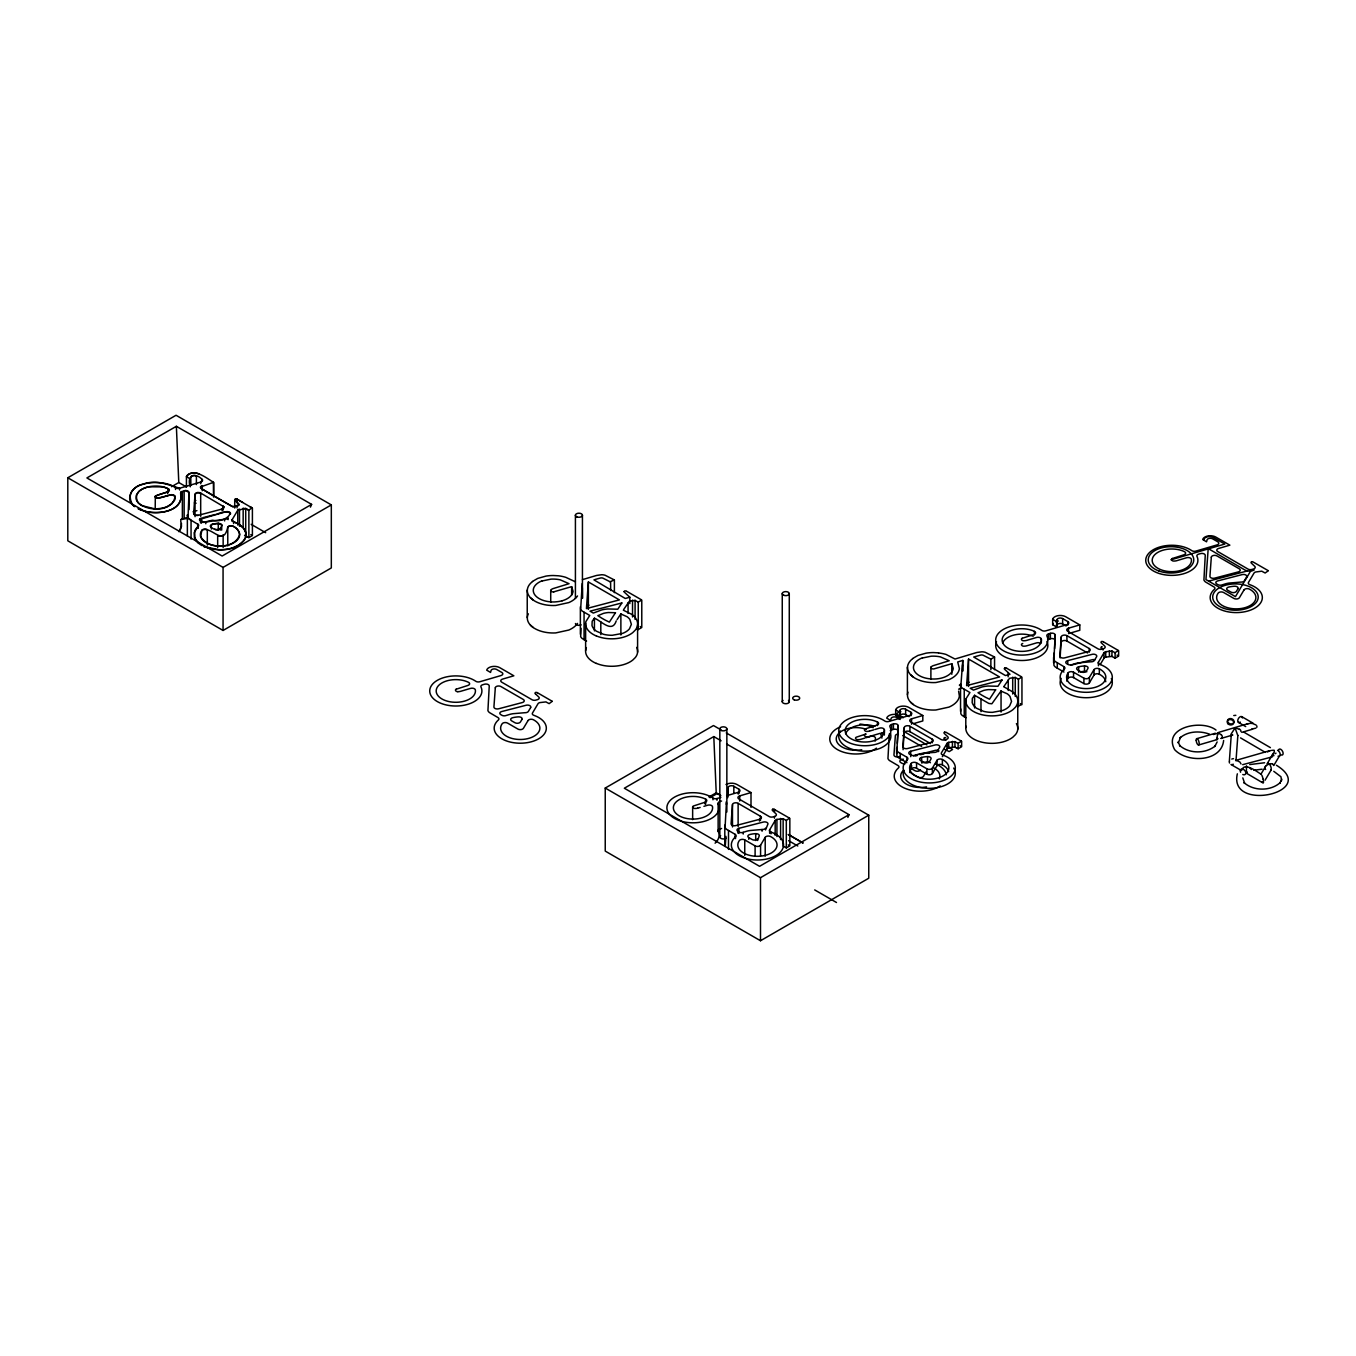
<?xml version="1.0" encoding="UTF-8"?>
<svg xmlns="http://www.w3.org/2000/svg" width="1356" height="1356" viewBox="0 0 1356 1356"><rect width="100%" height="100%" fill="white"/><g stroke="black" fill="none" stroke-linecap="round" stroke-linejoin="round"><path stroke-width="1.5" d="M190.281 486.787C186.196 475.346 195.688 471.973 202.417 479.77L200.756 482.058L179.551 488.262C168.178 484.719 155.33 479.295 142.905 484.295C132.515 485.668 123.718 499.805 134.871 506.635A26.086 15.052 0 0 1 132.447 504.466C120.091 481.482 163.296 477.668 175.517 487.787A3.305 1.915 0 0 0 179.551 488.262L179.551 489.974M244.707 535.467L245.707 535.874A25.764 14.882 0 0 0 247.08 536.654L248.877 537.603L252.402 535.569L252.402 508.11L236.622 498.991A6.526 3.763 0 0 0 235.978 498.923L234.724 499.517A3.458 2 0 0 0 235.249 500.432L238.826 505.025L232.69 506.635L213.672 495.94L213.57 482.312C206.909 478.515 193.552 467.023 186.433 476.668L186.416 487.279M550.722 602.301L550.722 590.538M930.894 679.373L930.894 667.593A2 1.153 0 0 1 931.148 666.847L931.267 666.745M1247.3 772.242L1246.401 772.598L1246.486 770.598M1237.808 735.613L1235.282 728.528M1229.333 761.496L1231.35 733.681L1234.858 728.257M1246.537 771.852L1246.418 773.208L1263.131 783.056M1237.859 735.291L1235.994 760.869M1263.538 782.463L1263.521 781.446M234.724 508.059L234.724 499.517L237.131 499.228M624.099 591.555L624.76 590.911A3.712 2.153 0 0 1 625.98 590.962M912.724 658.626A25.9 14.95 0 0 0 910.791 674.949A25.9 14.95 0 0 0 935.911 682.526L948.98 679.644A26.306 15.187 0 0 0 955.455 675.593A25.849 14.916 0 0 0 959.387 668.61L957.709 661.965L962.777 660.44L960.828 686.17A9.78 5.644 0 0 0 962.387 688.136L964.235 689.272A48.358 27.917 0 0 1 966.76 690.662L969.93 692.543L966.031 698.73M193.654 513.5L195.044 494.347L197.145 492.635L200.688 493.075L223.859 506.754L222.062 509.059L198.332 515.314L195.111 515.161L193.654 513.5A3.305 1.915 0 0 0 198.332 515.314M588.368 581.961L586.436 608.59L619.404 599.894L588.368 581.961L588.368 609.42M789.48 818.143L786.31 820.431L784.497 819.482A25.764 14.882 0 0 1 783.141 818.702L776.92 819.414A3.305 1.915 0 0 0 775.174 820.533L769.632 829.872A3.305 1.915 0 0 0 771.039 832.109A26.086 15.052 0 0 1 779.547 852.941A26.086 15.052 0 0 1 743.41 857.653A26.086 15.052 0 0 1 735.562 836.754A3.305 1.915 0 0 0 735.138 834.347L726.647 829.364A9.78 5.644 0 0 1 725.087 827.397L726.409 802.82A3.305 1.915 0 0 0 726.138 801.972M725.24 846.5L725.969 836.364M732.477 804.616L731.087 823.787A3.305 1.915 0 0 0 735.766 825.601L759.496 819.346A3.305 1.915 0 0 0 760.462 816.244L738.122 803.345A3.305 1.915 0 0 0 734.579 802.922A3.305 1.915 0 0 0 732.477 804.616L732.477 826.94M889.299 734.003L887.96 758.597A9.78 5.644 0 0 0 889.519 760.563L898.011 765.547A3.305 1.915 0 0 1 898.452 767.937A26.086 15.052 0 0 0 904.74 788.226A26.086 15.052 0 0 0 940.217 785.87M961.404 741.173L958.116 743.359L956.319 742.41A25.764 14.882 0 0 1 954.946 741.63L948.725 742.342A3.305 1.915 0 0 0 946.997 743.461L941.454 752.8A3.305 1.915 0 0 0 942.844 755.055A26.086 15.052 0 0 1 951.353 775.869A26.086 15.052 0 0 1 915.215 780.581A26.086 15.052 0 0 1 907.367 759.682A3.305 1.915 0 0 0 906.944 757.292L898.452 752.309A9.78 5.644 0 0 1 896.892 750.343L898.231 725.748A3.305 1.915 0 0 0 893.401 723.968L891.604 724.511A3.305 1.915 0 0 0 889.943 726.714A26.086 15.052 0 0 1 861.857 745.647A26.086 15.052 0 0 1 841.805 723.562A26.086 15.052 0 0 1 884.773 721.002A3.305 1.915 0 0 0 888.79 721.477L910.012 715.273A3.305 1.915 0 0 0 910.842 712.222L905.638 709.222A3.305 1.915 0 0 0 902.282 708.747A3.305 1.915 0 0 0 900.045 710.273L899.52 717.561L895.655 715.341L895.672 709.883A7.729 4.458 0 0 1 900.909 706.323A7.729 4.458 0 0 1 908.774 707.408L922.809 715.527L922.809 720.934L913.402 723.68M906.944 762.699L898.452 757.699A9.78 5.644 0 0 1 896.892 755.75L897.045 747.376M897.333 743.325L898.231 725.748M904.283 727.562L902.893 746.715A3.305 1.915 0 0 0 907.571 748.529L931.318 742.274A3.305 1.915 0 0 0 932.284 739.19L909.927 726.291A3.305 1.915 0 0 0 906.384 725.85A3.305 1.915 0 0 0 904.283 727.562L903.079 749.715M968.54 659.033L966.608 685.644L999.575 676.949L968.54 659.033L968.54 686.492M1118.276 650.439L1115.107 652.728L1113.293 651.778A25.764 14.882 0 0 1 1111.937 650.999L1105.716 651.711A3.305 1.915 0 0 0 1103.97 652.829L1098.428 662.169A3.305 1.915 0 0 0 1099.835 664.423A26.086 15.052 0 0 1 1108.344 685.238A26.086 15.052 0 0 1 1072.206 689.95A26.086 15.052 0 0 1 1064.358 669.05A3.305 1.915 0 0 0 1063.935 666.66L1055.443 661.66A9.78 5.644 0 0 1 1053.883 659.711L1055.205 635.116A3.305 1.915 0 0 0 1050.375 633.337L1048.595 633.879A3.305 1.915 0 0 0 1046.934 636.066A26.086 15.052 0 0 1 1018.848 655.016A26.086 15.052 0 0 1 998.796 632.93A26.086 15.052 0 0 1 1041.747 630.37A3.305 1.915 0 0 0 1045.781 630.845L1066.986 624.641A3.305 1.915 0 0 0 1067.833 621.59L1062.629 618.573A3.305 1.915 0 0 0 1059.273 618.116A3.305 1.915 0 0 0 1057.019 619.641L1056.51 626.93L1052.646 624.709L1052.663 619.251A7.729 4.458 0 0 1 1057.9 615.692A7.729 4.458 0 0 1 1065.748 616.777L1079.8 624.896L1079.8 630.286L1068.511 633.591M1063.935 672.051L1055.443 667.067A9.78 5.644 0 0 1 1053.883 665.101L1054.324 652.694M1054.612 648.626L1055.205 635.116M1061.273 636.913L1059.883 656.084A3.305 1.915 0 0 0 1064.562 657.897L1088.292 651.643A3.305 1.915 0 0 0 1089.258 648.541L1066.918 635.642A3.305 1.915 0 0 0 1063.375 635.218A3.305 1.915 0 0 0 1061.273 636.913L1060.138 657.88M1208.179 548.926L1205.942 579.588L1235.452 596.64L1250.622 571.045M582.249 583.487L580.656 609.098A9.78 5.644 0 0 0 582.216 611.064L584.063 612.217A48.358 27.917 0 0 1 586.589 613.607L589.758 615.471L585.86 621.658A26.052 15.052 0 0 0 596.301 635.964M581.029 628.32L580.656 636.557A9.78 5.644 0 0 0 582.216 638.523L584.063 639.676A48.358 27.917 0 0 1 586.589 641.049M960.811 708.951L960.828 713.629A9.78 5.644 0 0 0 962.387 715.578L964.235 716.731A48.358 27.917 0 0 1 966.048 717.714M1267.165 764.106C1269.097 760.936 1272.657 769.072 1270.708 770.293M1217.146 741.952L1214.773 746.529L1215.417 745.834C1205.586 753.987 1188.992 753.987 1179.483 745.325L1180.144 746.054L1178.076 741.969L1178.313 742.952L1180.584 737.223L1179.957 737.935C1187.907 730.986 1200.026 730.647 1209.569 734.189M1241.011 763.97L1239.926 762.055L1235.536 759.902M155.211 509.348L155.313 496.279L158.686 494.737M1281.251 781.124L1281.742 779.09M1242.808 777.886L1244.639 783.31L1243.977 782.598C1253.656 791.277 1270.725 791.294 1280.335 782.514L1279.691 783.243L1281.488 780.158L1280.962 776.768L1273.776 771.31M739.037 793.514L739.037 789.294L733.833 786.277A3.305 1.915 0 0 0 730.477 785.819A3.305 1.915 0 0 0 728.223 787.344L727.714 797.684M895.672 709.883L899.52 712.154M895.655 715.341L895.672 715.29A7.729 4.458 0 0 1 900.909 711.731M899.52 717.561L900.045 710.273M1052.646 619.302L1056.51 621.523M1052.646 624.709L1052.663 624.641A7.729 4.458 0 0 1 1053.256 623.506M1056.51 626.93L1057.019 619.641M1203.806 540.23L1204.077 539.247A5.492 3.17 0 0 1 1207.806 536.722A5.492 3.17 0 0 1 1213.4 537.485L1224.79 544.061L1171.008 559.808M230.351 514.144A3.305 1.915 0 0 0 229.452 512.11A3.305 1.915 0 0 0 225.876 511.771L199.569 519.433L203.654 522.348L209.739 520.84A23.323 13.458 0 0 1 212.706 520.229C227.283 523.958 240.368 505.822 216.892 514.06M586.385 647.575L585.86 649.117A26.052 15.052 0 0 0 596.301 663.423M310.439 507.127L311.609 504.381L176.365 426.293L86.903 477.939L222.147 556.028L311.609 504.381M847.873 817.414L849.042 814.668L726.596 743.969M1237.35 773.818C1228.18 812.956 1320.134 792.09 1276.437 765.259M1274.25 751.173L1274.335 752.055A7.119 3.898 -62.4 0 0 1272.674 754.326L1272.572 756.106M1271.097 770.038L1265.046 780.225M1213.4 734.511L1217.959 733.206A5.56 4.407 32.5 0 1 1220.892 734.613M1256.876 727.257L1256.893 725.969M1217.959 733.206L1216.502 739.495M623.319 610.183L631.828 614.404A24.594 14.204 0 0 1 635.693 618.217L636.676 619.963A29.459 17.001 0 0 1 637.49 622.557L637.608 623.997A24.679 14.238 0 0 1 635.303 630.099L632.777 632.591A25.934 14.984 0 0 1 596.369 635.913M1003.779 686.729L1012 691.475A24.594 14.204 0 0 1 1015.864 695.272L1016.847 697.018A29.459 17.001 0 0 1 1017.661 699.628L1017.78 701.069A24.679 14.238 0 0 1 1015.475 707.171L1012.949 709.646A25.934 14.984 0 0 1 976.54 712.985A26.052 15.052 0 0 1 966.048 698.73M1267.267 763.564L1272.725 754.36M757.597 840.5L759.123 836.194A3.305 1.915 0 0 0 755.716 833.669A19.628 11.34 0 0 0 749.851 834.499A3.305 1.915 0 0 0 748.8 837.618L748.8 839.347M765.53 829.94L767.784 824.414A3.305 1.915 0 0 0 766.886 822.397A3.305 1.915 0 0 0 763.309 822.058L738.918 828.33A3.305 1.915 0 0 0 737.935 831.431L737.935 833.143M760.58 845.161L765.208 837.33A3.305 1.915 0 0 1 770.564 836.533A19.628 11.34 0 0 1 773.378 851.568A19.628 11.34 0 0 1 747.783 854.839A19.628 11.34 0 0 1 739.376 840.517A3.305 1.915 0 0 1 744.749 839.906L755.106 845.89A3.305 1.915 0 0 0 760.58 845.161L760.58 855.721M926.233 771.649L923.453 776.344A3.305 1.915 0 0 1 917.978 777.073L911.079 773.09M932.386 768.089L937.03 760.275A3.305 1.915 0 0 1 942.369 759.462A19.628 11.34 0 0 1 945.183 774.496A19.628 11.34 0 0 1 919.605 777.768A19.628 11.34 0 0 1 911.181 763.445A3.305 1.915 0 0 1 916.554 762.835L926.911 768.818A3.305 1.915 0 0 0 932.386 768.089L932.386 773.496A3.305 1.915 0 0 1 926.911 774.225L916.554 768.242A3.305 1.915 0 0 0 911.181 768.852A19.628 11.34 0 0 0 909.639 772.547M932.386 773.496L937.03 765.665L937.03 760.275M942.369 756.648L946.997 748.868A3.305 1.915 0 0 1 948.725 747.749L954.946 747.037A25.764 14.882 0 0 0 956.319 747.817M1089.377 677.458L1094.004 669.627A3.305 1.915 0 0 1 1099.343 668.83A19.628 11.34 0 0 1 1102.174 683.865A19.628 11.34 0 0 1 1076.579 687.136A19.628 11.34 0 0 1 1068.155 672.813A3.305 1.915 0 0 1 1073.545 672.203L1083.902 678.186A3.305 1.915 0 0 0 1089.377 677.458L1089.377 682.865A3.305 1.915 0 0 1 1083.902 683.594L1073.545 677.61A3.305 1.915 0 0 0 1068.155 678.22A19.628 11.34 0 0 0 1066.765 681.136M1089.377 682.865L1094.004 675.034L1094.004 669.627M1100.275 664.457L1103.97 658.236A3.305 1.915 0 0 1 1105.716 657.118L1111.937 656.406A25.764 14.882 0 0 0 1113.293 657.185L1115.107 658.135L1118.632 656.101L1118.632 650.694M1260.826 774.395L1265.334 766.784M1274.03 765.106L1279.674 755.58M623.726 609.454L629.37 601.216L635.083 600.369A25.764 14.882 0 0 0 636.456 601.149L638.252 602.098L641.778 600.064L641.778 627.523L638.252 629.557L636.642 628.709M1003.898 686.526L1009.542 678.288L1015.254 677.424A25.764 14.882 0 0 0 1016.627 678.203L1018.424 679.153L1021.949 677.119L1021.949 704.578L1017.627 706.188M617.082 619.624L620.54 614.387M616.217 620.929C612.166 633.642 601.047 620.641 594.42 618.217L592.182 621.268L591.996 625.506A21.255 12.272 0 0 0 596.301 631.15L603.42 634.269A20.594 11.882 0 0 0 612.302 635.269L622.607 633.388A19.221 11.102 0 0 0 629.506 628.76L631.371 624.353L629.845 619.421A21.289 12.289 0 0 0 627.082 616.709L620.828 613.963M1000.948 691.102L1007.254 693.78A21.289 12.289 0 0 1 1010.017 696.476L1011.542 701.425L1009.678 705.832A19.221 11.102 0 0 1 1002.779 710.459L992.473 712.341A20.594 11.882 0 0 1 983.592 711.341L976.473 708.222A21.255 12.272 0 0 1 972.167 702.561L972.354 698.323L974.591 695.289L988.846 703.442L991.863 703.798L1000.762 691.39M198.586 543.281L194.281 537.196L194.976 530.416A26.086 15.052 0 0 1 198.129 526.467L198.332 524.586L189.213 519.077A9.729 5.61 0 0 1 188.026 517.806L188.976 492.533L185.823 490.55L180.857 492.228C184.823 513.568 151.94 516.517 138.075 508.636L141.973 510.331M197.705 528.298L197.705 524.077A3.305 1.915 0 0 1 198.129 526.467L194.162 532.62L195.23 539.383A26.086 15.052 0 0 0 202.264 545.722M180.857 519.687L187.45 518.297M532.467 581.436L537.756 578.402L545.976 576.097A27.171 15.696 0 0 1 553.282 575.52L558.367 575.792A25.696 14.831 0 0 1 565.876 577.368L575.385 581.809M912.639 658.508L917.927 655.457L926.148 653.151A27.171 15.696 0 0 1 933.453 652.575L938.538 652.863M1217.163 739.562L1217.959 738.613L1217.027 738.376M67.8 477.77L176.06 415.258L331.322 504.907L331.322 567.944L223.062 630.455L67.8 540.807L67.8 477.77L223.062 567.401L331.322 504.907M171.534 486.702L178.789 482.533L186.026 486.702M610.03 581.741L614.387 579.961L614.387 592.64M726.274 732.935L868.755 815.193L868.755 878.23L760.496 940.742L605.234 851.093L605.234 788.056L713.493 725.545L720.799 729.765M721.104 740.8L713.798 736.579L624.336 788.226L759.58 866.315L849.042 814.668M708.968 796.989L716.222 792.802L719.833 794.904M710.002 797.684L717.205 793.531L720.85 795.633M1004.932 667.983L1004.271 668.576A3.458 2 0 0 0 1004.796 669.44L1010 674.322L1005.423 675.542L973.727 657.033L981.015 654.982A3.814 2.204 0 0 1 982.914 655.118L990.863 659.152L994.558 657.033L994.558 669.695M783.141 818.702L783.141 846.161A25.764 14.882 0 0 0 784.514 846.941L786.31 847.89L789.836 845.856L789.836 818.397M956.319 747.817L958.116 748.766L961.641 746.732L961.641 741.325M605.234 788.056L760.496 877.688L868.755 815.193M1247.045 724.053L1250.079 723.358A9.407 7.594 15.4 0 1 1252.876 723.612L1256.114 725.036M1255.91 728.138L1252.876 728.833A9.407 7.594 15.4 0 1 1251.91 728.833M158.991 494.635L167.619 491.957L169.161 489.567C159.652 482.041 129.108 486.651 138.143 502.703C147.923 511.907 172.737 512.161 175.094 496.432L171.839 494.686L157.347 498.194A2.034 1.17 0 0 1 156.109 497.872L155.584 497.432A3.949 2.288 0 0 1 155.347 497.11A2.729 1.576 0 0 1 155.211 496.686A2.119 1.22 0 0 1 155.313 496.279A1.949 1.119 0 0 1 155.635 495.923M1251.571 561.825L1250.978 562.452A3.458 2 0 0 0 1251.52 563.282L1254.741 566.333A3.305 1.915 0 0 1 1253.317 569.062L1251.757 569.486A3.305 1.915 0 0 1 1248.181 569.181L1217.637 551.485A3.305 1.915 0 0 1 1218.552 548.468L1229.841 545.163L1215.79 537.061A7.729 4.458 0 0 0 1207.942 535.959A7.729 4.458 0 0 0 1202.704 539.519L1206.552 541.807L1207.06 539.908A3.305 1.915 0 0 1 1209.298 538.383A3.305 1.915 0 0 1 1212.671 538.857L1217.874 541.858A3.305 1.915 0 0 1 1217.027 544.909L1195.822 551.112A3.305 1.915 0 0 1 1191.788 550.638A26.086 15.052 0 0 0 1148.837 553.214A26.086 15.052 0 0 0 1168.889 575.283A26.086 15.052 0 0 0 1196.975 556.35A3.305 1.915 0 0 1 1198.636 554.146L1200.416 553.621A3.305 1.915 0 0 1 1205.247 555.384L1203.925 579.978A9.78 5.644 0 0 0 1205.484 581.944L1213.959 586.928A3.305 1.915 0 0 1 1214.4 589.318A26.086 15.052 0 0 0 1222.231 610.234A26.086 15.052 0 0 0 1258.368 605.505A26.086 15.052 0 0 0 1249.876 584.69A3.305 1.915 0 0 1 1248.469 582.436L1254.012 573.096A3.305 1.915 0 0 1 1255.758 571.978L1261.826 571.181A25.764 14.882 0 0 0 1263.334 572.046L1265.131 572.995L1268.352 570.757M772.734 809.261L772.174 809.752A3.458 2 0 0 0 772.683 810.702L775.903 813.753A3.305 1.915 0 0 1 774.479 816.498L774.479 818.21M1101.53 646.965L1100.987 647.405A3.458 2 0 0 0 1101.479 648.405L1103.072 649.948M944.539 732.189L943.962 732.782A3.458 2 0 0 0 944.488 733.647L947.708 736.681A3.305 1.915 0 0 1 946.285 739.427L944.725 739.851A3.305 1.915 0 0 1 941.149 739.545L910.622 721.85A3.305 1.915 0 0 1 911.537 718.833L922.809 715.527M156.042 495.686L164.008 493.059M456.311 689.17L467.871 685.458A3.305 1.915 0 0 0 468.481 682.305A19.628 11.34 0 0 0 438.022 686.153A19.628 11.34 0 0 0 452.446 702.12A19.628 11.34 0 0 0 475.363 689.916A3.305 1.915 0 0 0 470.549 688.39L460.447 691.374A6.543 3.78 0 0 1 457.836 691.662M1022.271 638.269L1033.848 634.54A3.305 1.915 0 0 0 1034.442 631.388A19.628 11.34 0 0 0 1003.982 635.252A19.628 11.34 0 0 0 1018.407 651.219A19.628 11.34 0 0 0 1041.323 639.015L1041.323 642.608M1022.746 643.507L1022.271 643.676A2.22 1.288 0 0 0 1021.593 645.1A3.949 2.288 0 0 0 1021.814 645.422L1022.238 645.795A2 1.153 0 0 0 1023.577 646.185L1023.797 646.185A6.543 3.78 0 0 0 1026.424 645.897L1036.509 642.897A3.305 1.915 0 0 1 1040.679 643.439M865.755 734.138L865.281 734.308A2.22 1.288 0 0 0 864.603 735.732A3.949 2.288 0 0 0 864.823 736.054L865.247 736.427A2 1.153 0 0 0 866.603 736.817L866.806 736.817M542.247 580.944L551.028 579.131A20.679 11.933 0 0 1 560.214 579.826L569.045 583.69L553.011 588.623A6.543 3.78 0 0 0 551.129 589.69L550.977 589.792A2 1.153 0 0 0 550.756 590.64L551.028 591.063A3.949 2.288 0 0 0 551.367 591.352A2.22 1.288 0 0 0 553.807 591.877M922.419 657.999L931.199 656.202A20.679 11.933 0 0 1 940.386 656.88L949.217 660.745L933.182 665.677A6.543 3.78 0 0 0 931.301 666.762M737.935 831.431L739.088 832.092A3.305 1.915 0 0 0 743.224 832.33L747.173 831.109A23.323 13.458 0 0 1 750.139 830.516L762.072 829.499A3.305 1.915 0 0 0 765.53 828.228M594.962 579.52L600.844 577.91A3.814 2.204 0 0 1 602.742 578.063L609.844 581.656M593.911 579.86L625.252 598.471L629.828 597.25L629.828 603.59M201.654 521.806A3.305 1.915 0 0 0 205.79 522.043L224.638 519.212A3.305 1.915 0 0 0 228.096 517.941L228.096 519.653M959.336 685.153L960.963 684.661M164.805 492.804L167.619 491.957A3.305 1.915 0 0 0 168.212 488.804A19.628 11.34 0 0 0 162.601 486.889L148.974 486.787A19.628 11.34 0 0 0 138.939 491.431L136.346 495.126L136.125 499.127A19.628 11.34 0 0 0 142.075 505.703L154.618 508.788A19.628 11.34 0 0 0 166.958 506.686L171.788 503.839L174.619 500.178A19.628 11.34 0 0 0 175.094 496.432A3.305 1.915 0 0 0 170.28 494.906L164.618 496.601M582.436 579.639L595.979 575.622A11.509 6.644 0 0 1 596.962 575.385L601.64 574.741A7.644 4.407 0 0 1 605.064 575.232L614.387 579.961M562.062 600.81A20.255 11.696 0 0 0 567.113 598.759A19.374 11.187 0 0 0 570.622 596.115L571.435 595.165A20.306 11.712 0 0 0 573.063 591.352L571.639 586.656L553.79 591.826M922.385 657.83A20.035 11.56 0 0 0 914.503 671.169A20.035 11.56 0 0 0 934.809 679L936.708 678.898A19.374 11.187 0 0 0 942.234 677.881A20.255 11.696 0 0 0 947.285 675.813A19.374 11.187 0 0 0 950.793 673.169L951.607 672.237A20.306 11.712 0 0 0 953.234 668.406L951.81 663.711L933.962 668.898A2.22 1.288 0 0 1 931.555 668.406A3.949 2.288 0 0 1 931.199 668.118L930.928 667.711M865.925 734.037L856.348 737.172A2.22 1.288 0 0 0 855.67 738.579A3.949 2.288 0 0 0 855.89 738.918L856.314 739.274A2 1.153 0 0 0 857.67 739.664L857.873 739.664A6.543 3.78 0 0 0 860.501 739.393L864.925 738.071M1047.544 639.778A3.305 1.915 0 0 1 1048.595 639.269L1050.375 638.744A3.305 1.915 0 0 1 1055.205 640.524M958.607 689.153L960.777 688.509M890.231 730.698A3.305 1.915 0 0 1 891.604 729.918L893.401 729.375A3.305 1.915 0 0 1 898.231 731.155M884.468 732.223L882.671 732.765A3.305 1.915 0 0 0 881.01 734.969A26.086 15.052 0 0 1 881.909 738.139M703.934 806.328L707.713 805.193A3.305 1.915 0 0 1 712.527 806.718A19.628 11.34 0 0 1 689.611 818.922A19.628 11.34 0 0 1 675.203 802.955A19.628 11.34 0 0 1 705.645 799.091A3.305 1.915 0 0 1 705.052 802.244L693.475 805.973A2.22 1.288 0 0 0 692.797 807.396A3.949 2.288 0 0 0 693.018 807.718L693.441 808.091A2 1.153 0 0 0 694.78 808.481L695.001 808.481A6.543 3.78 0 0 0 697.628 808.193M721.578 801.04L719.799 801.582A3.305 1.915 0 0 0 718.138 803.769A26.086 15.052 0 0 1 690.051 822.719A26.086 15.052 0 0 1 670 800.633A26.086 15.052 0 0 1 712.951 798.074A3.305 1.915 0 0 0 716.985 798.548L720.85 797.413M721.578 828.499L719.799 829.025A3.305 1.915 0 0 0 718.138 831.228A26.086 15.052 0 0 1 715.087 843.212M586.64 605.844L588.962 605.149M969.133 682.204L966.811 682.899M875.112 729.443L879.519 728.121A3.305 1.915 0 0 1 884.349 729.647L884.349 735.054M866.179 737.698L870.586 736.376A3.305 1.915 0 0 1 875.417 737.901A19.628 11.34 0 0 1 875.128 741.122M873.857 729.816L869.416 731.104M163.974 496.788L160.178 497.889A6.543 3.78 0 0 1 157.567 498.177L155.211 496.686M193.044 511.771L196.908 510.636M1103.36 641.812L1102.835 641.574A3.712 2.153 0 0 0 1101.53 641.49L1100.953 642.1A3.458 2 0 0 0 1101.479 643.015L1104.699 646.049A3.305 1.915 0 0 1 1103.275 648.795L1101.716 649.219A3.305 1.915 0 0 1 1098.14 648.914L1067.613 631.201A3.305 1.915 0 0 1 1068.511 628.184L1079.8 624.896M726.63 795.718L738.189 792.345A3.305 1.915 0 0 0 739.037 789.294M774.479 816.498L772.92 816.922A3.305 1.915 0 0 1 769.344 816.617L738.817 798.904A3.305 1.915 0 0 1 739.715 795.887L751.004 792.582L751.004 807.379M1196.636 738.715L1215.315 733.24M1217.925 733.749A5.526 1.034 -74.2 0 1 1218.841 732.325L1248.13 723.629M1241.808 732.359L1252.537 729.206M700.154 807.447L697.611 808.176M1198.755 744.952L1217.044 739.613M1220.942 738.461L1232.807 735.003M1249.74 764.564L1264.606 762.75M869.416 736.511L879.519 733.528A3.305 1.915 0 0 1 883.926 734.274M1208.637 581.148L1247.486 570.91M900.147 756.394L898.638 756.784A3.305 1.915 0 0 1 893.96 754.97L895.35 735.816A3.305 1.915 0 0 1 898.384 733.986M1242.689 764.665L1272.369 756.834M1269.555 750.749L1236.028 760.343M917.707 754.851L913.639 755.902M919.046 754.512L935.115 750.393A3.305 1.915 0 0 1 939.013 750.919A3.305 1.915 0 0 0 938.064 751.716M202.959 517.653L215.384 514.449M1067.714 660.626L1092.105 654.355A3.305 1.915 0 0 1 1095.682 654.694A3.305 1.915 0 0 1 1096.58 656.728L1094.326 660.525A3.305 1.915 0 0 1 1090.851 661.796L1078.935 662.813A23.323 13.458 0 0 0 1075.969 663.406L1072.02 664.626A3.305 1.915 0 0 1 1067.884 664.389L1066.731 663.728A3.305 1.915 0 0 1 1067.714 660.626L1067.714 664.22M1070.63 665.271L1092.105 659.762A3.305 1.915 0 0 1 1094.902 659.796M910.723 751.258L935.115 744.986A3.305 1.915 0 0 1 938.691 745.325A3.305 1.915 0 0 1 939.589 747.359L937.352 751.156A3.305 1.915 0 0 1 933.877 752.427L921.944 753.444A23.323 13.458 0 0 0 918.978 754.055L915.029 755.258A3.305 1.915 0 0 1 910.91 755.021L909.74 754.36A3.305 1.915 0 0 1 910.723 751.258L910.723 756.665M903.282 759.123L901.791 759.513A3.305 1.915 0 0 0 900.808 762.614L901.977 763.275A3.305 1.915 0 0 0 905.113 763.767M915.69 755.919L917.198 755.529M920.47 754.699L924.148 753.767M1253.893 770.208L1262.08 769.208M221.689 530.128L221.689 525.908A3.305 1.915 0 0 0 218.282 523.382L212.417 524.213L210.536 526.552C213.553 530.518 221.316 531.315 221.825 524.975L218.282 523.382A19.628 11.34 0 0 0 212.417 524.213A3.305 1.915 0 0 0 211.367 527.348L211.367 529.06M1233.757 715.544L1235.841 715.324M1271.64 750.36L1274.165 750.241M1273.928 755.648L1271.742 755.462M1246.537 772.361L1245.689 772.242M944.556 749.444L946.03 749.885A25.764 14.882 0 0 0 947.386 750.665L949.183 751.614L952.573 749.478M457.836 691.679L457.616 691.679A2 1.153 0 0 1 456.277 691.289L455.836 690.933A3.949 2.288 0 0 1 455.616 690.594A2.22 1.288 0 0 1 456.26 689.136M1261.148 774.259C1259.131 773.31 1244.249 761.157 1241.876 770.072M789.158 817.939L774.056 809.278A3.712 2.153 0 0 0 772.734 809.193M194.84 502.957L195.688 503.144M244.555 535.434L248.877 537.603L248.877 510.144L252.013 507.839M143.465 510.737C156.262 515.297 184.297 511.924 180.704 493.499A3.305 1.915 0 0 1 182.365 491.296L182.365 518.755A3.305 1.915 0 0 0 180.992 519.534M1231.892 735.105L1231.316 734.24M232.215 521.297L232.215 519.585A3.305 1.915 0 0 0 233.605 521.84C239.91 523.958 247.673 529.365 245.724 537.129C238.3 551.773 217.35 552.062 203.739 546.451L218.248 549.689A26.086 15.052 0 0 0 232.774 547.807L238.961 545.01L243.436 541.264A26.086 15.052 0 0 0 245.86 532.772L243.707 528.416L239.402 524.619A26.086 15.052 0 0 0 233.605 521.84L232.215 519.585L237.741 510.246L245.707 508.415A25.764 14.882 0 0 0 247.08 509.195L248.877 510.144L243.165 508.144L243.165 527.145M610.607 582.046L610.692 590.538M994.558 657.033L985.236 652.304A7.644 4.407 0 0 0 981.812 651.812L977.252 652.405A11.509 6.644 0 0 0 976.15 652.694L955.014 659.033L946.047 654.44A25.849 14.916 0 0 0 938.538 652.982M1270.403 747.631L1243.91 732.189M1216.027 730.07C1202.094 719.019 1162.363 727.274 1174.652 749.665C1187.127 763.191 1221.502 762.106 1223.637 740.461M1265.351 752.394L1240.537 737.884M926.928 744.885L903.367 731.121M748.8 837.618L752.139 839.534A3.305 1.915 0 0 0 757.597 838.788M1241.74 716.646L1253.13 723.223M1103.496 641.897L1117.954 650.236M1238.418 722.375L1245.723 726.596M1057.019 625.048A3.305 1.915 0 0 1 1059.273 623.523A3.305 1.915 0 0 1 1062.629 623.98L1066.104 625.98M1061.273 642.32A3.305 1.915 0 0 1 1063.375 640.625A3.305 1.915 0 0 1 1066.918 641.049L1087.546 652.965M1230.977 764.496L1241.401 770.513M1006.813 668.322L1021.271 676.678M900.045 715.68A3.305 1.915 0 0 1 902.282 714.154A3.305 1.915 0 0 1 905.638 714.612L909.113 716.629M903.35 717.697L899.842 715.663A7.729 4.458 0 0 0 891.977 714.578A7.729 4.458 0 0 0 886.739 718.138L890.587 720.426L891.112 718.527A3.305 1.915 0 0 1 893.35 717.002A3.305 1.915 0 0 1 896.723 717.477L900.181 719.477M946.607 746.003L952.031 749.139M904.283 732.952A3.305 1.915 0 0 1 906.384 731.257A3.305 1.915 0 0 1 909.927 731.681L930.555 743.596M902.723 735.528L921.622 746.444M626.641 591.267L641.1 599.606M751.004 792.582L736.952 784.48A7.729 4.458 0 0 0 725.985 784.514M242.69 502.432L237.266 499.313L237.266 501.025M251.182 524.331L265.674 532.688M788.616 834.601L803.108 842.974M788.192 834.516L802.769 842.924M537.535 692.797L551.994 701.154M788.633 840.703L797.786 845.991M814.702 889.926L836.499 902.503M1267.996 570.52L1252.876 561.859A3.712 2.153 0 0 0 1251.554 561.774M1117.056 655.118L1117.954 655.643M1020.373 703.611L1021.271 704.137M960.963 740.885L945.861 732.206A3.712 2.153 0 0 0 944.539 732.138M960.065 745.766L960.963 746.275M640.202 626.54L641.1 627.065M249.911 506.619L251.724 507.653M788.26 844.873L789.158 845.398M250.826 534.603L252.013 535.298M537.4 692.713L536.959 692.492A3.712 2.153 0 0 0 535.569 692.408L535.01 692.967A3.458 2 0 0 0 535.518 693.916M1249.842 767.75L1251.334 769.53M213.672 495.94L201.383 488.618L200.518 486.99L213.57 482.312L213.57 497.093M1208.62 548.807L1245.181 570.147A6.611 3.814 0 0 0 1254.13 570.029M1006.677 668.237L1006.288 668.033A3.712 2.153 0 0 0 1004.915 667.932M552.265 701.323L549.129 703.628L547.332 702.679A25.764 14.882 0 0 1 545.976 701.9L539.756 702.611A3.305 1.915 0 0 0 538.01 703.73L532.467 713.07A3.305 1.915 0 0 0 533.874 715.324A26.086 15.052 0 0 1 542.366 736.139A26.086 15.052 0 0 1 506.229 740.851A26.086 15.052 0 0 1 498.398 719.951A3.305 1.915 0 0 0 497.957 717.561L489.482 712.578A9.78 5.644 0 0 1 487.923 710.612L489.245 686.017A3.305 1.915 0 0 0 484.414 684.238L482.634 684.78A3.305 1.915 0 0 0 480.973 686.984A26.086 15.052 0 0 1 452.887 705.917A26.086 15.052 0 0 1 432.835 683.831A26.086 15.052 0 0 1 475.786 681.271A3.305 1.915 0 0 0 479.821 681.746L501.025 675.542A3.305 1.915 0 0 0 501.873 672.491L496.669 669.491A3.305 1.915 0 0 0 493.296 669.016A3.305 1.915 0 0 0 491.058 670.542L490.55 672.44L486.702 670.152A7.729 4.458 0 0 1 491.94 666.593A7.729 4.458 0 0 1 499.788 667.677L513.839 675.797L502.551 679.102A3.305 1.915 0 0 0 501.635 682.119L532.179 699.815A3.305 1.915 0 0 0 535.756 700.12L537.315 699.696A3.305 1.915 0 0 0 538.739 696.95L535.484 693.916M913.351 677.102L910.622 674.78M913.351 704.561L910.622 702.239M533.179 600.03L530.45 597.708M533.179 627.489L530.45 625.167M629.828 597.25L624.608 592.386A3.458 2 0 0 1 624.048 591.555M945.878 740.393L944.471 739.054A3.458 2 0 0 1 943.912 738.223L944.539 737.596A3.712 2.153 0 0 1 945.759 737.63M234.724 499.601L238.47 503.466A3.305 1.915 0 0 1 237.046 506.212L237.046 507.924M1016.407 723.596L1016.847 724.477A29.459 17.001 0 0 1 1017.661 727.087L1017.78 728.528A24.679 14.238 0 0 1 1015.475 734.63L1012.949 737.105A25.934 14.984 0 0 1 976.54 740.444A26.052 15.052 0 0 1 966.048 726.189M180.704 520.941L181.535 526.213L178.873 531.671L180.67 528.993L181.518 523.501M958.607 691.153L959.387 696.069A25.849 14.916 0 0 1 955.455 703.052A26.306 15.187 0 0 1 948.98 707.103L935.911 709.985A25.9 14.95 0 0 1 907.978 692.17M1263.097 779.073L1262.538 777.039A11.577 2.136 82.4 0 0 1261.792 775.191M1263.148 779.259L1263.368 780.395M713.798 736.579L716.222 792.802M176.365 426.293L178.789 482.533M1246.452 769.666L1246.469 765.886L1246.605 766.852M1115.107 652.728L1115.107 658.135M1111.937 650.999L1111.937 656.406M1109.394 650.727L1109.394 656.135M1105.716 651.711L1105.716 657.118M1103.97 652.829L1103.97 658.236M1099.343 668.83L1099.343 674.237A19.628 11.34 0 0 1 1105.784 681.746M1098.428 662.169L1098.428 665.762M1089.258 648.541L1089.258 652.151M1084.495 665.966A3.305 1.915 0 0 1 1087.919 668.491L1086.376 671.084A3.305 1.915 0 0 1 1080.918 671.83L1077.596 669.915A3.305 1.915 0 0 1 1078.647 666.796A19.628 11.34 0 0 1 1084.495 665.966L1084.495 671.373A3.305 1.915 0 0 1 1086.834 671.762M1083.902 678.186L1083.902 683.594M1078.647 666.796L1078.647 672.203M1073.545 672.203L1073.545 677.61M1068.511 628.184L1068.511 631.794M1068.155 672.813L1068.155 678.22M1067.833 621.59L1067.833 625.184M1066.918 635.642L1066.918 641.049M1063.935 666.66L1063.935 670.254M1062.629 618.573L1062.629 623.98M1057.273 662.813L1057.273 668.22M1053.595 657.423L1053.595 662.83M1050.375 633.337L1050.375 638.744M1048.595 633.879L1048.595 639.269M1034.442 631.388L1034.442 634.998M1018.424 679.153L1018.424 706.612M1017.763 701.781L1017.763 729.24M1015.254 677.424L1015.254 696.442M1012.712 677.153L1012.712 694.052M1008.135 672.61L1008.135 676.83M1008.237 679.915L1008.237 690.475M1001.05 690.95L1001.05 712.07M990.863 659.152L990.863 669.711M980.981 698.984L980.981 711.646M974.591 695.289L974.591 707.968M965.794 700.272L965.794 727.731M964.235 689.272L964.235 716.731M962.777 660.44L962.777 671M962.54 664.813L962.54 671.152M960.54 683.882L960.54 711.341M958.116 743.359L958.116 748.766M954.946 741.63L954.946 747.037M952.42 741.359L952.42 746.766M951.81 663.711L951.81 674.271M948.725 742.342L948.725 747.749M946.997 743.461L946.997 748.868M942.369 759.462L942.369 764.869A19.628 11.34 0 0 1 948.641 771.598M932.284 739.19L932.284 742.783M927.521 756.597A3.305 1.915 0 0 1 930.945 759.123L929.402 761.716A3.305 1.915 0 0 1 923.945 762.462L920.605 760.563A3.305 1.915 0 0 1 921.656 757.428A19.628 11.34 0 0 1 927.521 756.597L927.521 762.004A3.305 1.915 0 0 1 930.419 762.733M926.911 768.818L926.911 774.225M921.656 757.428L921.656 762.835M916.554 762.835L916.554 768.242M911.537 718.833L911.537 724.223M911.181 763.445L911.181 768.852M910.842 712.222L910.842 715.815M909.927 726.291L909.927 731.681M907.401 667.203L907.401 694.662M906.944 757.292L906.944 760.885M905.638 709.222L905.638 714.612M900.299 753.444L900.299 758.851M896.604 748.054L896.604 753.461M893.401 723.968L893.401 729.375M891.604 724.511L891.604 729.918M884.349 729.647A19.628 11.34 0 0 1 861.416 741.851A19.628 11.34 0 0 1 847.008 725.884A19.628 11.34 0 0 1 877.468 722.019L877.468 725.63M789.277 593.623L789.277 701.696M786.31 820.431L786.31 847.89M782.259 593.623L782.259 701.696M780.598 818.431L780.598 839.55M776.92 819.414L776.92 836.567M775.174 820.533L775.174 835.313M774.7 809.6L774.7 811.312M774.14 809.295L774.14 811.007M771.039 832.109L771.039 833.838M769.632 829.872L769.632 833.296M765.208 837.33L765.208 856.212M762.072 829.499L762.072 831.211M760.462 816.244L760.462 820.482M760.496 877.688L760.496 940.742M759.496 819.346L759.496 821.058M755.716 833.669L755.716 840.534M755.106 845.89L755.106 856.178M744.749 839.906L744.749 855.348M743.224 832.33L743.224 834.042M739.715 795.887L739.715 801.04M738.918 828.33L738.918 833.465M738.189 792.345L738.189 794.057M738.122 803.345L738.122 826.584M735.562 836.754L735.562 838.466M735.138 834.347L735.138 838.584M733.833 786.277L733.833 793.141M728.494 830.516L728.494 849.398M728.223 787.344L728.223 795.786M726.85 728.85L726.85 811.99M726.409 802.82L726.409 804.532M724.799 825.126L724.799 846.246M719.833 728.85L719.833 836.923M718.138 803.769L718.138 831.228M716.985 798.548L716.985 800.26M712.951 798.074L712.951 799.786M705.645 799.091L705.645 804.244M705.052 802.244L705.052 803.955M692.645 806.956L692.645 819.634M638.252 602.098L638.252 629.557M637.591 624.709L637.591 652.168M635.083 600.369L635.083 619.37M632.54 600.098L632.54 616.997M628.065 602.844L628.065 613.404M620.879 613.895L620.879 635.015M600.81 621.912L600.81 634.591M594.42 618.217L594.42 630.896M585.623 623.201L585.623 650.66M584.063 612.217L584.063 639.676M582.436 515.229L582.436 598.369L582.368 587.741M580.368 606.81L580.368 634.269M575.419 515.229L575.419 598.369M571.639 586.656L571.639 595.098M527.23 590.131L527.23 617.59M245.707 508.415L245.707 535.874M239.487 526.281L239.487 509.127A3.305 1.915 0 0 0 237.741 510.246L237.741 525.026M236.707 499.008L236.707 500.72M233.605 521.84L233.605 523.552M227.774 545.926L227.774 527.043C232.52 523.145 239.181 529.62 239.622 534.552C235.063 549.875 207.485 549.892 200.569 536.315L201.942 530.23C211.434 525.196 223.401 547.841 227.774 527.043A3.305 1.915 0 0 1 233.13 526.247A19.628 11.34 0 0 1 235.944 541.281A19.628 11.34 0 0 1 210.35 544.553A19.628 11.34 0 0 1 201.942 530.23A3.305 1.915 0 0 1 207.315 529.62L207.315 545.078M224.638 519.212L224.638 520.941M223.147 547.536L223.147 534.874A3.305 1.915 0 0 1 217.672 535.603L217.672 547.621M223.028 510.195L223.028 505.974A3.305 1.915 0 0 1 222.062 509.059L222.062 510.771M223.062 567.401L223.062 630.455M220.164 530.213L220.164 528.501A3.305 1.915 0 0 1 214.706 529.247M218.282 523.382L218.282 530.247M205.79 522.043L205.79 523.755M202.281 490.753L202.281 485.601A3.305 1.915 0 0 0 201.383 488.618L231.91 506.33A3.305 1.915 0 0 0 235.486 506.635M201.485 523.179L201.485 518.043A3.305 1.915 0 0 0 200.502 521.145L200.502 522.857M200.756 483.77L200.756 482.058A3.305 1.915 0 0 0 201.603 479.007M200.688 516.297L200.688 493.075A3.305 1.915 0 0 0 197.145 492.635A3.305 1.915 0 0 0 195.044 494.347L195.044 516.653M198.129 526.467L198.129 528.179M196.4 484.584L196.4 476.007A3.305 1.915 0 0 0 193.044 475.532A3.305 1.915 0 0 0 190.789 477.058L190.789 485.499M191.06 539.112L191.06 520.229L188.026 517.806L187.365 514.839L187.365 535.959M190.281 485.279L190.281 478.939L186.433 476.668A7.729 4.458 0 0 1 191.671 473.108A7.729 4.458 0 0 1 199.518 474.193M188.976 509.687L188.976 492.533A3.305 1.915 0 0 0 184.145 490.753L184.145 518.212A3.305 1.915 0 0 1 187.789 518.433M180.704 493.499L180.704 495.211M175.517 487.787L175.517 489.499M168.212 488.804L168.212 492.245M167.619 491.957L167.619 493.686M890.434 733.359A26.086 15.052 0 0 1 862.687 751.105A26.086 15.052 0 0 1 840.245 731.003M953.709 768.089A26.086 15.052 0 0 1 931.063 788.311A26.086 15.052 0 0 1 903.74 770.123M922.012 762.75A19.628 11.34 0 0 1 927.521 762.004M937.03 765.665A3.305 1.915 0 0 1 942.369 764.869M877.468 722.019A3.305 1.915 0 0 1 876.857 725.172L865.281 728.901A2.22 1.288 0 0 0 864.603 730.325A3.949 2.288 0 0 0 864.823 730.664L865.247 731.02A2 1.153 0 0 0 866.603 731.409L866.806 731.409A6.543 3.78 0 0 0 869.433 731.138M869.433 736.528A6.543 3.78 0 0 1 866.806 736.783M845.585 733.749A19.628 11.34 0 0 1 874.857 726.358M1240.571 772.225A3.305 2.271 48.4 0 1 1242.249 769.038A3.305 2.271 48.4 0 1 1245.791 772.683A3.305 2.271 48.4 0 1 1242.791 774.513M1240.282 722.087A3.305 1.915 -60 0 1 1237.757 721.104A3.305 1.915 -60 0 1 1239.876 716.951A3.305 1.915 -60 0 1 1242.418 717.934M1262.487 782.141A11.577 2.136 82.4 0 1 1262.3 781.717M1233.333 764.242A3.475 2.644 -34 0 1 1231.773 764.564M1229.468 762.987A3.475 2.644 -34 0 1 1229.468 761.699M1231.773 759.072A3.475 2.644 -34 0 1 1233.502 758.682M1278.538 750.444A3.305 1.881 60.9 0 1 1281.03 749.495A3.305 1.881 60.9 0 1 1283.098 753.682A3.305 1.881 60.9 0 1 1280.606 754.631M1274.979 753.733A7.017 0.915 -30.8 0 1 1275.979 753.156M1277.606 750.292A3.509 2.085 58.4 0 1 1280.2 754.343A3.509 2.085 58.4 0 1 1278.03 756.224M1269.623 750.868A7.102 5.339 10.1 0 1 1270.877 750.597M1269.386 750.8A4.949 3.949 14.6 0 0 1268.792 751.071L1268.097 751.58A2.085 1.678 15.8 0 0 1267.775 752.004M1235.299 728.189A7.78 6.221 16.9 0 1 1239.147 729.291M1239.469 729.121A3.034 2.441 16.7 0 1 1240.909 731.562M1221.078 734.545A3.017 2.271 31 0 1 1221.349 738.41M1272.301 763.801A3.017 2.271 -35.7 0 1 1273.521 765.496M1272.216 763.92A4.458 3.373 -40.2 0 0 1271.538 763.733A5.899 4.526 -42.7 0 0 1269.301 764.004A6.221 4.712 -44.8 0 0 1266.351 765.733M1265.657 769.479A3.017 2.102 -40.7 0 1 1266.063 765.631M1055.595 621.794A7.729 4.458 0 0 1 1058.392 621.014M1101.53 646.897A3.712 2.153 0 0 1 1102.208 646.914M1111.31 678.542A26.086 15.052 0 0 1 1086.088 697.713A26.086 15.052 0 0 1 1061.206 678.39M1046.934 641.473A26.086 15.052 0 0 1 1022.017 660.508A26.086 15.052 0 0 1 996.507 641.744M1041.323 639.015A3.305 1.915 0 0 0 1036.509 637.49L1026.407 640.473A6.543 3.78 0 0 1 1023.797 640.744L1023.577 640.778A2 1.153 0 0 1 1022.238 640.388L1021.899 640.117A3.949 2.288 0 0 1 1021.577 639.693A2.22 1.288 0 0 1 1022.221 638.235M1002.576 643.117A19.628 11.34 0 0 1 1033.204 636.235M1080.054 671.898A19.628 11.34 0 0 1 1084.495 671.373M1094.004 675.034A3.305 1.915 0 0 1 1099.343 674.237M581.165 624.862A3.509 2.017 0 0 1 577.605 625.184A3.509 2.017 0 0 1 575.436 623.523M577.52 623.404A25.849 14.916 0 0 1 575.283 625.98A26.306 15.187 0 0 1 568.808 630.048L555.74 632.913A25.9 14.95 0 0 1 528.365 613.827M577.52 595.945A25.849 14.916 0 0 1 575.283 598.521A26.306 15.187 0 0 1 568.808 602.589L555.74 605.454A25.9 14.95 0 0 1 530.62 597.894A25.9 14.95 0 0 1 532.552 581.555M636.676 647.405A29.459 17.001 0 0 1 637.49 650.016L637.608 651.456A24.679 14.238 0 0 1 635.303 657.558L632.777 660.05A25.934 14.984 0 0 1 596.369 663.372M562.215 600.742A19.374 11.187 0 0 1 556.706 601.759L554.638 601.945A20.035 11.56 0 0 1 534.332 594.097A20.035 11.56 0 0 1 542.214 580.758M788.463 700.408A3.509 2.017 0 0 1 788.175 703.171A3.509 2.017 0 0 1 783.361 703.171A3.509 2.017 0 0 1 783.073 700.408M935.487 763.903A26.086 15.052 0 0 1 946.285 774.818M876.451 748.173A26.086 15.052 0 0 1 837.11 749.41A26.086 15.052 0 0 1 840.567 726.748M859.975 724.07A26.086 15.052 0 0 1 873.247 727.714M926.182 753.241A3.305 1.915 0 0 1 928.996 753.275M933.437 767.716A19.628 11.34 0 0 1 939.369 778.836M926.572 786.887A19.628 11.34 0 0 1 905.893 783.836A19.628 11.34 0 0 1 902.248 771.7A3.305 1.915 0 0 1 903.723 770.767M861.738 749.749A19.628 11.34 0 0 1 836.381 737.511A19.628 11.34 0 0 1 866.264 729.325M911.893 765.971A3.305 1.915 0 0 0 911.673 768.818L915.012 770.716A3.305 1.915 0 0 0 920.47 769.971M194.789 500.364A7.729 4.458 0 0 1 195.857 500.466M155.686 495.872A2.119 1.22 0 0 1 156.076 495.652M194.383 502.906A3.305 1.915 0 0 1 195.891 503.212M726.036 838.228A3.509 2.017 0 0 1 721.104 838.483A3.509 2.017 0 0 1 720.663 835.635M495.313 687.831L493.923 706.985A3.305 1.915 0 0 0 498.601 708.798L522.331 702.544A3.305 1.915 0 0 0 523.297 699.459L500.957 686.56A3.305 1.915 0 0 0 497.415 686.119A3.305 1.915 0 0 0 495.313 687.831M1211.315 557.197L1209.925 576.351A3.305 1.915 0 0 0 1214.603 578.165L1238.333 571.91A3.305 1.915 0 0 0 1239.299 568.825L1216.959 555.926A3.305 1.915 0 0 0 1213.417 555.502A3.305 1.915 0 0 0 1211.315 557.197M521.958 719.392L520.416 721.985A3.305 1.915 0 0 1 514.958 722.731L511.619 720.833A3.305 1.915 0 0 1 512.67 717.714A19.628 11.34 0 0 1 518.534 716.866A3.305 1.915 0 0 1 521.958 719.392M530.62 707.629L528.365 711.425A3.305 1.915 0 0 1 524.891 712.697L512.975 713.714A23.323 13.458 0 0 0 509.992 714.324L506.059 715.527A3.305 1.915 0 0 1 501.923 715.29L500.771 714.629A3.305 1.915 0 0 1 501.737 711.527L526.128 705.256A3.305 1.915 0 0 1 529.721 705.595A3.305 1.915 0 0 1 530.62 707.629M528.043 720.545L523.399 728.358A3.305 1.915 0 0 1 517.941 729.087L507.585 723.104A3.305 1.915 0 0 0 502.195 723.714A19.628 11.34 0 0 0 510.619 738.037A19.628 11.34 0 0 0 536.196 734.766A19.628 11.34 0 0 0 533.383 719.731A3.305 1.915 0 0 0 528.043 720.545M1237.96 588.758L1236.418 591.352A3.305 1.915 0 0 1 1230.96 592.097L1227.621 590.199A3.305 1.915 0 0 1 1228.672 587.08A19.628 11.34 0 0 1 1234.536 586.233A3.305 1.915 0 0 1 1237.96 588.758M1246.622 576.995L1244.367 580.792A3.305 1.915 0 0 1 1240.893 582.08L1228.977 583.08A23.323 13.458 0 0 0 1225.994 583.69L1222.061 584.911A3.305 1.915 0 0 1 1217.925 584.656L1216.773 583.995A3.305 1.915 0 0 1 1217.739 580.893L1242.13 574.622A3.305 1.915 0 0 1 1245.723 574.961A3.305 1.915 0 0 1 1246.622 576.995M1244.045 589.911L1239.401 597.725A3.305 1.915 0 0 1 1233.943 598.454L1223.587 592.487A3.305 1.915 0 0 0 1218.197 593.081A19.628 11.34 0 0 0 1226.621 607.403A19.628 11.34 0 0 0 1252.198 604.149A19.628 11.34 0 0 0 1249.385 589.097A3.305 1.915 0 0 0 1244.045 589.911M615.471 612.743L609.353 622.133L605.471 620.234A147.092 84.919 0 0 1 601.708 618.116L597.843 615.675L603.539 613.353A20.781 12.001 0 0 1 608.386 612.522L615.471 612.743M621.862 602.962L617.794 609.217L607.861 608.963A24.9 14.374 0 0 0 601.742 609.912L593.301 613.065L590.03 611.166L621.862 602.962M995.643 689.797L989.524 699.204L985.643 697.306A147.092 84.919 0 0 1 981.88 695.187L978.015 692.746L983.71 690.407A20.781 12.001 0 0 1 988.558 689.594L995.643 689.797M1002.033 680.017L997.965 686.272L988.032 686.017A24.9 14.374 0 0 0 981.913 686.984L973.472 690.119L970.201 688.238L1002.033 680.017M1172.465 558.486L1172.296 558.553A2.22 1.288 0 0 0 1171.635 559.96A3.949 2.288 0 0 0 1171.838 560.299L1172.279 560.672A2 1.153 0 0 0 1173.618 561.045L1173.838 561.045A6.543 3.78 0 0 0 1176.466 560.774L1186.551 557.757A3.305 1.915 0 0 1 1191.365 559.282A19.628 11.34 0 0 1 1168.448 571.486A19.628 11.34 0 0 1 1154.024 555.536A19.628 11.34 0 0 1 1184.483 551.672A3.305 1.915 0 0 1 1183.873 554.824L1172.465 558.486M1228.417 722.934A3.305 2.661 15.1 0 0 1233.909 722.29A3.305 2.661 15.1 0 0 1229.977 718.578A3.305 2.661 15.1 0 0 1228.417 722.934M1228.146 723.918A3.305 2.661 15.1 0 0 1233.638 723.273A3.305 2.661 15.1 0 0 1229.706 719.561A3.305 2.661 15.1 0 0 1228.146 723.918M1196.195 740.291A3.305 1.22 73.7 0 0 1198.518 745.037A3.305 1.22 73.7 0 0 1198.365 740.19A3.305 1.22 73.7 0 0 1196.195 740.291M1159.058 571.045A22.764 13.153 0 0 0 1193.755 560.214A22.764 13.153 0 0 0 1160.16 548.282A22.764 13.153 0 0 0 1159.058 571.045M1223.943 608.403A22.764 13.153 0 0 0 1258.215 597.132A22.764 13.153 0 0 0 1224.163 585.639A22.764 13.153 0 0 0 1223.943 608.403M794.243 699.849A3.509 2.017 0 0 0 799.701 698.323A3.509 2.017 0 0 0 794.667 696.357A3.509 2.017 0 0 0 794.243 699.849M576.859 516.873A3.509 2.017 0 0 0 582.419 515.45A3.509 2.017 0 0 0 577.486 513.382A3.509 2.017 0 0 0 576.859 516.873M783.717 595.267A3.509 2.017 0 0 0 789.26 593.843A3.509 2.017 0 0 0 784.344 591.775A3.509 2.017 0 0 0 783.717 595.267M721.29 730.494A3.509 2.017 0 0 0 726.833 729.053A3.509 2.017 0 0 0 721.917 727.002A3.509 2.017 0 0 0 721.29 730.494"/></g></svg>
